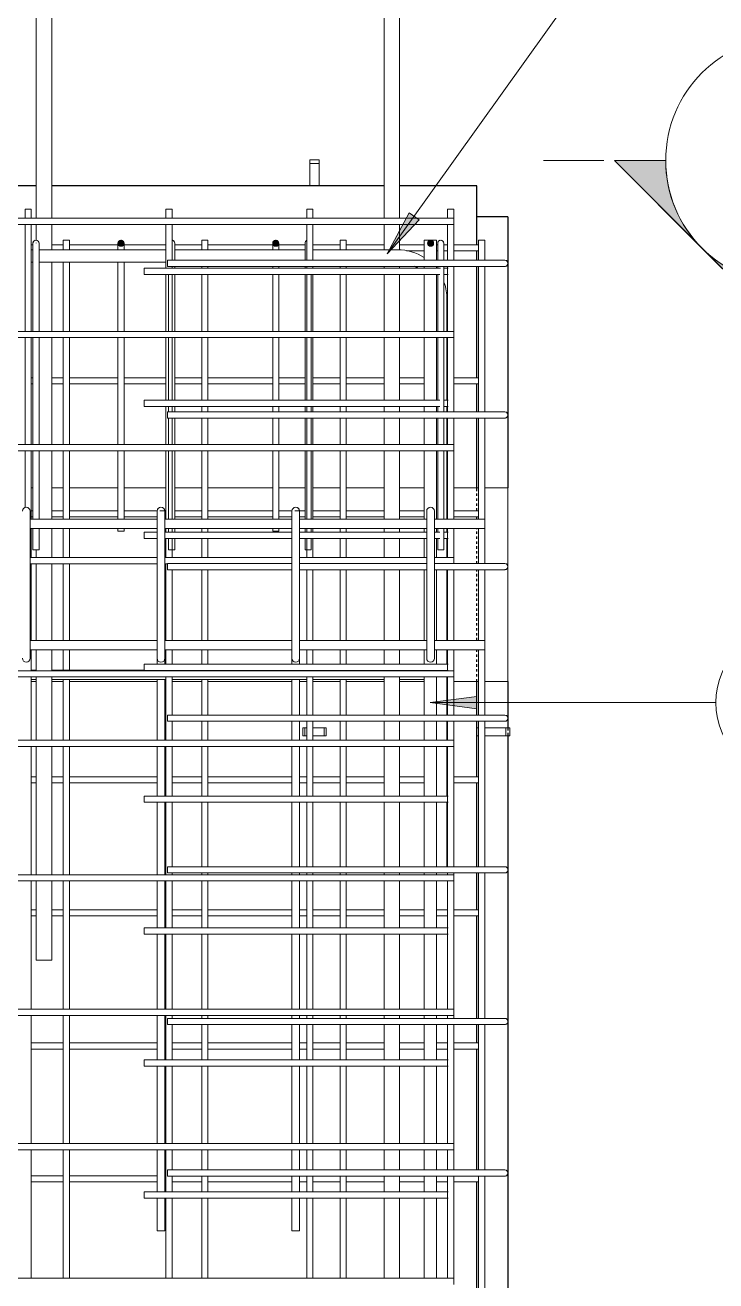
# Model space of a CAD drawing. Header units: millimetres. Extents: x 12473 to 23610, y -3081 to 6044.
# Drawn here: x 15491 to 16383, y 2286 to 3908 of the extents above; entities that cross this region are included whole.
import ezdxf

# ---------------------------------------------------------------- set-up
doc = ezdxf.new("R2010")
doc.units = ezdxf.units.MM
doc.linetypes.add('Dash', pattern=[6.36, 3.18, -3.18])
for name, color, linetype, lineweight in [('A-GENM', 13, 'Continuous', 18), ('A-WALL', 113, 'Continuous', 25), ('A-WALL-HDLN', 110, 'Dash', 25), ('G-ANNO-SYMB', 111, 'Continuous', 9), ('S-BEAM', 12, 'Continuous', 18), ('S-RBAR', 171, 'Continuous', 18), ('S-RBAR-IDEN', 171, 'Continuous', 9)]:
    doc.layers.add(name, color=color, linetype=linetype, lineweight=lineweight)

# ---------------------------------------------------------------- blocks, each defined once
blk = doc.blocks.new('RR spread anchor face based - RR-SA-4_0-180-1726831-Elevation Front 1')
at = {"layer": 'A-GENM'}
for p, q in [((15858.6, 3728.8), (15858.6, 3733.8)), ((15858.6, 3733.8), (15870.6, 3733.8)), ((15870.6, 3733.8), (15870.6, 3728.8)), ((15858.6, 3700), (15858.6, 3728.8)), ((15870.6, 3728.8), (15858.6, 3728.8)), ((15870.6, 3728.8), (15870.6, 3700))]:
    blk.add_line(p, q, dxfattribs=at)
blk = doc.blocks.new('RR spread anchor face based - RR-SA-2_5-200-V2-Elevation Front 1')
at = {"layer": 'A-GENM'}
for p, q in [((15849.6, 630), (15852.1, 630)), ((15849.6, 620), (15849.6, 630)), ((15852.1, 620), (15849.6, 620)), ((15852.1, 630), (15854.6, 630)), ((15852.1, 620), (15852.1, 630)), ((15854.6, 620), (15852.1, 620)), ((15862.6, 630), (15877.1, 630)), ((15877.1, 620), (15862.6, 620)), ((15877.1, 630), (15879.6, 630)), ((15877.1, 620), (15877.1, 630)), ((15879.6, 620), (15877.1, 620)), ((15879.6, 630), (15879.6, 620))]:
    blk.add_line(p, q, dxfattribs=at)
blk = doc.blocks.new('RR spread anchor face based - RR-SA-2_5-250-1726823-Elevation Front 1')
at = {"layer": 'A-GENM'}
for p, q in [((16074.6, 1670), (16076.6, 1670)), ((16076.6, 1660), (16074.6, 1660)), ((16084.6, 1670), (16112.1, 1670)), ((16112.1, 1660), (16084.6, 1660)), ((16112.1, 1670), (16117.1, 1670)), ((16112.1, 1660), (16112.1, 1670)), ((16117.1, 1660), (16112.1, 1660)), ((16117.1, 1670), (16117.1, 1660))]:
    blk.add_line(p, q, dxfattribs=at)
blk = doc.blocks.new('Detail View - M_Section Head - Filled SHOP DWG-1002450-Elevation Front 1')
at = {"layer": 'G-ANNO-SYMB'}
h = blk.add_hatch(color=256, dxfattribs=at)
edge = h.paths.add_edge_path()
edge.add_line((16252.2, 3732.8), (16318.5, 3732.8))
edge.add_arc((16478.5, 3732.8), 160, 180, 225)
edge.add_line((16365.4, 3619.7), (16252.2, 3732.8))
h = blk.add_hatch(color=256, dxfattribs=at)
edge = h.paths.add_edge_path()
edge.add_line((16704.8, 3732.8), (16591.6, 3619.7))
edge.add_arc((16478.5, 3732.8), 160, 315, 360)
edge.add_line((16638.5, 3732.8), (16704.8, 3732.8))
h = blk.add_hatch(color=256, dxfattribs=at)
edge = h.paths.add_edge_path()
edge.add_line((16478.5, 3506.5), (16365.4, 3619.7))
edge.add_arc((16478.5, 3732.8), 160, 225, 270)
edge.add_line((16478.5, 3572.8), (16478.5, 3506.5))
h = blk.add_hatch(color=256, dxfattribs=at)
edge = h.paths.add_edge_path()
edge.add_line((16478.5, 3506.5), (16478.5, 3572.8))
edge.add_arc((16478.5, 3732.8), 160, 270, 315)
edge.add_line((16591.6, 3619.7), (16478.5, 3506.5))
for p, q in [((16478.5, 3506.5), (16252.2, 3732.8)), ((16318.5, 3732.8), (16252.2, 3732.8)), ((16252.2, 3732.8), (16365.4, 3619.7)), ((16318.5, 3732.8), (16252.2, 3732.8)), ((16478.5, 3506.5), (16704.8, 3732.8)), ((16591.6, 3619.7), (16704.8, 3732.8)), ((16638.5, 3732.8), (16704.8, 3732.8)), ((16704.8, 3732.8), (16638.5, 3732.8)), ((16365.4, 3619.7), (16478.5, 3506.5)), ((16478.5, 3506.5), (16591.6, 3619.7)), ((16478.5, 3572.8), (16478.5, 3506.5)), ((16478.5, 3506.5), (16478.5, 3572.8))]:
    blk.add_line(p, q, dxfattribs=at)
for start, end in [(360, 180), (180, 360), (180, 225), (315, 0), (225, 270), (270, 315)]:
    blk.add_arc((16478.5, 3732.8), 160, start, end, dxfattribs=at)
blk = doc.blocks.new('M_Rebar Tag_rfa MARK - ARROW-794226-Elevation Front 1')
at = {"layer": 'S-RBAR-IDEN'}
blk.add_circle((16483.4, 3981.5), 100, dxfattribs=at)

msp = doc.modelspace()

# ---------------------------------------------------------------- hatches: boundary and pattern name
at = {"layer": 'S-RBAR'}
for points in [[(15614.6, 3622), (15618.6, 3626), (15614.6, 3630), (15610.6, 3626)], [(15814.6, 3622), (15818.6, 3626), (15814.6, 3630), (15810.6, 3626)], [(16014.6, 3622), (16018.6, 3626), (16014.6, 3630), (16010.6, 3626)]]:
    msp.add_hatch(color=256, dxfattribs=at).paths.add_polyline_path(points)
h = msp.add_hatch(color=256, dxfattribs=at)
edge = h.paths.add_edge_path()
edge.add_arc((15614.6, 3626), 4, 0, 360)
h = msp.add_hatch(color=256, dxfattribs=at)
edge = h.paths.add_edge_path()
edge.add_arc((15814.6, 3626), 4, 0, 360)
h = msp.add_hatch(color=256, dxfattribs=at)
edge = h.paths.add_edge_path()
edge.add_arc((16014.6, 3626), 4, 0, 360)
at = {"layer": 'S-RBAR-IDEN'}
for points in [[(15958.4, 3612.1), (15999.7, 3656.3), (15986.8, 3665.4)], [(16014.3, 3032.7), (16074.3, 3024.8), (16074.3, 3040.6)]]:
    msp.add_hatch(color=256, dxfattribs=at).paths.add_polyline_path(points)

# ---------------------------------------------------------------- linework, layer by layer
at = {"layer": 'A-WALL'}
for p, q in [((15505, 3700), (15074.6, 3700)), ((15954.6, 3700), (15525, 3700)), ((16074.6, 3700), (15974.6, 3700)), ((16074.6, 3624), (16074.6, 3700)), ((16114.6, 3660), (16074.6, 3660)), ((16114.6, 3660), (16114.6, 3310)), ((16074.6, 3604), (16074.6, 3616)), ((16074.6, 3452.2), (16074.6, 3596)), ((16074.6, 3408.2), (16074.6, 3444.2)), ((16074.6, 3310), (16074.6, 3400.2)), ((16074.6, 3016.6), (16074.6, 3060)), ((16114.6, 3060), (16114.6, 3000)), ((16074.6, 2937), (16074.6, 3008.6)), ((16114.6, 2990), (16114.6, 1670)), ((16074.6, 2820.8), (16074.6, 2929)), ((16074.6, 2765.2), (16074.6, 2812.8)), ((16074.6, 2625), (16074.6, 2757.2)), ((16074.6, 2593.4), (16074.6, 2617)), ((16074.6, 2429.2), (16074.6, 2585.4)), ((16074.6, 2249.9), (16074.6, 2413.7))]:
    msp.add_line(p, q, dxfattribs=at)
at = {"layer": 'A-WALL-HDLN'}
for p, q in [((16074.6, 3280.5), (16074.6, 3310)), ((16074.6, 3269.7), (16074.6, 3272.5)), ((16074.6, 3212.4), (16074.6, 3257.7)), ((16074.6, 3113.1), (16074.6, 3204.4)), ((16074.6, 3060), (16074.6, 3100.7)), ((16114.6, 3000), (16114.6, 2990))]:
    msp.add_line(p, q, dxfattribs=at)
at = {"layer": 'G-ANNO-SYMB'}
msp.add_line((16238.5, 3732.8), (16160.5, 3732.8), dxfattribs=at)
at = {"layer": 'S-BEAM'}
for p, q in [((15498.6, 3310), (15500.7, 3310)), ((15525, 3310), (15540, 3310)), ((15548, 3310), (15610.6, 3310)), ((15618.6, 3310), (15672.6, 3310)), ((15683.9, 3310), (15718.8, 3310)), ((15726.8, 3310), (15810.6, 3310)), ((15818.6, 3310), (15852.4, 3310)), ((15862.6, 3310), (15897.7, 3310)), ((15905.7, 3310), (15954.6, 3310)), ((15974.6, 3310), (16006.3, 3310)), ((16035.8, 3310), (16036.6, 3310)), ((16044.6, 3310), (16076.6, 3310)), ((16084.6, 3310), (16114.6, 3310)), ((16114.6, 3310), (16114.6, 3060)), ((15505, 3060), (15498.6, 3060)), ((15540, 3060), (15525, 3060)), ((15661.2, 3060), (15548, 3060)), ((15672.6, 3060), (15671.2, 3060)), ((15718.8, 3060), (15680.6, 3060)), ((15835.4, 3060), (15726.8, 3060)), ((15854.6, 3060), (15845.4, 3060)), ((15897.7, 3060), (15862.6, 3060)), ((15954.6, 3060), (15905.7, 3060)), ((16006.3, 3060), (15974.6, 3060)), ((16036.6, 3060), (16035.8, 3060)), ((16076.6, 3060), (16044.6, 3060)), ((16114.6, 3060), (16084.6, 3060))]:
    msp.add_line(p, q, dxfattribs=at)
at = {"layer": 'S-RBAR'}
for p, q in [((15505, 3658.3), (15505, 4720)), ((15525, 3658.3), (15525, 4720)), ((15954.6, 3658.3), (15954.6, 4720)), ((15974.6, 3658.3), (15974.6, 4720)), ((15498.6, 3670), (15490.6, 3670)), ((15490.6, 3658.3), (15490.6, 3670)), ((15498.6, 3658.3), (15498.6, 3670)), ((15680.6, 3670), (15672.6, 3670)), ((15672.6, 3658.3), (15672.6, 3670)), ((15680.6, 3658.3), (15680.6, 3670)), ((15862.6, 3670), (15854.6, 3670)), ((15854.6, 3658.3), (15854.6, 3670)), ((15862.6, 3658.3), (15862.6, 3670)), ((16044.6, 3670), (16036.6, 3670)), ((16036.6, 3658.3), (16036.6, 3670)), ((16044.6, 3658.3), (16044.6, 3670)), ((14944.4, 3658.3), (16044.6, 3658.3)), ((14944.4, 3650.3), (16044.6, 3650.3)), ((15490.6, 3512.2), (15490.6, 3650.3)), ((15498.6, 3512.2), (15498.6, 3650.3)), ((15505, 3630), (15505, 3650.3)), ((15525, 3617.5), (15525, 3650.3)), ((15672.6, 3593.6), (15672.6, 3650.3)), ((15680.6, 3604), (15680.6, 3650.3)), ((15854.6, 3604), (15854.6, 3650.3)), ((15862.6, 3604), (15862.6, 3650.3)), ((15954.6, 3617.5), (15954.6, 3650.3)), ((15974.6, 3617.2), (15974.6, 3650.3)), ((16036.6, 3604), (16036.6, 3650.3)), ((16044.6, 3650.3), (16044.6, 3658.3)), ((16044.6, 3604), (16044.6, 3650.3)), ((15498.6, 3624), (15500.7, 3624)), ((15498.6, 3617.5), (15500.7, 3617.5)), ((15500.7, 3590), (15500.7, 3626)), ((15505, 3626), (15505, 3626.5)), ((15508.7, 3590), (15508.7, 3626)), ((15508.7, 3617.5), (15672.6, 3617.5)), ((15525, 3624), (15540, 3624)), ((15548, 3630), (15540, 3630)), ((15540, 3617.5), (15540, 3630)), ((15548, 3617.5), (15548, 3630)), ((15548, 3624), (15610.6, 3624)), ((15614.6, 3630), (15610.6, 3626)), ((15610.6, 3617.9), (15610.6, 3626)), ((15610.6, 3626), (15614.6, 3622)), ((15618.6, 3626), (15614.6, 3630)), ((15614.6, 3622), (15618.6, 3626)), ((15618.6, 3617.9), (15618.6, 3626)), ((15618.6, 3624), (15672.6, 3624)), ((15683.9, 3604.3), (15683.9, 3626)), ((15683.9, 3624), (15718.8, 3624)), ((15683.9, 3617.5), (15852.4, 3617.5)), ((15726.8, 3630), (15718.8, 3630)), ((15718.8, 3617.5), (15718.8, 3630)), ((15726.8, 3617.5), (15726.8, 3630)), ((15726.8, 3624), (15810.6, 3624)), ((15814.6, 3630), (15810.6, 3626)), ((15810.6, 3617.9), (15810.6, 3626)), ((15810.6, 3626), (15814.6, 3622)), ((15818.6, 3626), (15814.6, 3630)), ((15814.6, 3622), (15818.6, 3626)), ((15818.6, 3617.9), (15818.6, 3626)), ((15818.6, 3624), (15852.4, 3624)), ((15852.4, 3604.3), (15852.4, 3626)), ((15862.6, 3624), (15897.7, 3624)), ((15862.6, 3617.5), (15972.3, 3617.5)), ((15905.7, 3630), (15897.7, 3630)), ((15897.7, 3617.5), (15897.7, 3630)), ((15905.7, 3617.5), (15905.7, 3630)), ((15905.7, 3624), (15954.6, 3624)), ((15974.6, 3624), (16006.3, 3624)), ((16022.3, 3630), (16006.3, 3630)), ((16006.3, 3604), (16006.3, 3630)), ((16014.6, 3630), (16010.6, 3626)), ((16010.6, 3626), (16014.6, 3622)), ((16018.6, 3626), (16014.6, 3630)), ((16014.6, 3622), (16018.6, 3626)), ((16022.3, 3604), (16022.3, 3630)), ((16022.3, 3624), (16023.8, 3624)), ((16023.8, 3604.3), (16023.8, 3626)), ((16031.8, 3604.3), (16031.8, 3626)), ((16031.8, 3624), (16036.6, 3624)), ((16044.6, 3624), (16076.6, 3624)), ((16084.6, 3630), (16076.6, 3630)), ((16076.6, 3604), (16076.6, 3630)), ((16084.6, 3604), (16084.6, 3630)), ((15498.6, 3601.5), (15500.7, 3601.5)), ((15508.7, 3601.5), (15672.6, 3601.5)), ((15525, 3512.2), (15525, 3601.5)), ((15540, 3512.2), (15540, 3601.5)), ((15548, 3512.2), (15548, 3601.5)), ((15610.6, 3512.2), (15610.6, 3601.5)), ((15618.6, 3512.2), (15618.6, 3601.5)), ((15674.6, 3604), (16090.6, 3604)), ((15674.6, 3596), (15674.6, 3604)), ((15983.7, 3616), (16006.3, 3616)), ((16022.3, 3616), (16023.8, 3616)), ((16031.8, 3616), (16036.6, 3616)), ((16044.6, 3616), (16076.6, 3616)), ((16110.6, 3604), (16090.6, 3604)), ((15500.7, 3590), (15500.7, 3512.2)), ((15508.7, 3590), (15508.7, 3512.2)), ((16004.6, 3593.6), (15644.6, 3593.6)), ((15644.6, 3593.6), (15644.6, 3585.6)), ((16004.6, 3585.6), (15644.6, 3585.6)), ((15672.6, 3512.2), (15672.6, 3585.6)), ((15674.6, 3596), (16090.6, 3596)), ((15675.9, 3585.6), (15675.9, 3512.2)), ((15680.6, 3593.6), (15680.6, 3596)), ((15680.6, 3512.2), (15680.6, 3585.6)), ((15683.9, 3593.7), (15683.9, 3596.3)), ((15683.9, 3585.6), (15683.9, 3512.2)), ((15718.8, 3593.6), (15718.8, 3596)), ((15718.8, 3512.2), (15718.8, 3585.6)), ((15726.8, 3593.6), (15726.8, 3596)), ((15726.8, 3512.2), (15726.8, 3585.6)), ((15810.6, 3593.6), (15810.6, 3596)), ((15810.6, 3512.2), (15810.6, 3585.6)), ((15818.6, 3593.6), (15818.6, 3596)), ((15818.6, 3512.2), (15818.6, 3585.6)), ((15852.4, 3593.7), (15852.4, 3596.3)), ((15852.4, 3585.6), (15852.4, 3512.2)), ((15854.6, 3593.6), (15854.6, 3596)), ((15854.6, 3512.2), (15854.6, 3585.6)), ((15860.4, 3585.6), (15860.4, 3512.2)), ((15862.6, 3593.6), (15862.6, 3596)), ((15862.6, 3512.2), (15862.6, 3585.6)), ((15897.7, 3593.6), (15897.7, 3596)), ((15897.7, 3512.2), (15897.7, 3585.6)), ((15905.7, 3593.6), (15905.7, 3596)), ((15905.7, 3512.2), (15905.7, 3585.6)), ((15954.6, 3593.6), (15954.6, 3596)), ((15954.6, 3512.2), (15954.6, 3585.6)), ((15974.6, 3593.6), (15974.6, 3596)), ((15974.6, 3512.2), (15974.6, 3585.6)), ((16004.6, 3593.6), (16027.4, 3593.6)), ((16004.6, 3585.6), (16026.4, 3585.6)), ((16006.3, 3593.6), (16006.3, 3596)), ((16006.3, 3512.2), (16006.3, 3585.6)), ((16022.3, 3593.6), (16022.3, 3596)), ((16022.3, 3512.2), (16022.3, 3585.6)), ((16023.8, 3593.7), (16023.8, 3596.3)), ((16023.8, 3585.6), (16023.8, 3512.2)), ((16031.8, 3590), (16031.8, 3596.3)), ((16031.8, 3590), (16031.8, 3512.2)), ((16032.6, 3593.6), (16037.2, 3593.6)), ((16032.6, 3585.6), (16037.2, 3585.6)), ((16036.6, 3512.2), (16036.6, 3596)), ((16044.6, 3512.2), (16044.6, 3596)), ((16076.6, 3408.2), (16076.6, 3596)), ((16084.6, 3408.2), (16084.6, 3596)), ((16110.6, 3596), (16090.6, 3596)), ((16035.8, 3554), (16035.8, 3512.2)), ((14944.4, 3512.2), (16044.6, 3512.2)), ((14944.4, 3504.2), (16044.6, 3504.2)), ((15490.6, 3366.1), (15490.6, 3504.2)), ((15498.6, 3366.1), (15498.6, 3504.2)), ((15500.7, 3504.2), (15500.7, 3366.1)), ((15508.7, 3504.2), (15508.7, 3366.1)), ((15525, 3366.1), (15525, 3504.2)), ((15540, 3366.1), (15540, 3504.2)), ((15548, 3366.1), (15548, 3504.2)), ((15610.6, 3366.1), (15610.6, 3504.2)), ((15618.6, 3366.1), (15618.6, 3504.2)), ((15672.6, 3423.2), (15672.6, 3504.2)), ((15675.9, 3504.2), (15675.9, 3423.2)), ((15680.6, 3423.2), (15680.6, 3504.2)), ((15683.9, 3504.2), (15683.9, 3423.2)), ((15718.8, 3423.2), (15718.8, 3504.2)), ((15726.8, 3423.2), (15726.8, 3504.2)), ((15810.6, 3423.2), (15810.6, 3504.2)), ((15818.6, 3423.2), (15818.6, 3504.2)), ((15852.4, 3504.2), (15852.4, 3423.2)), ((15854.6, 3423.2), (15854.6, 3504.2)), ((15860.4, 3504.2), (15860.4, 3423.2)), ((15862.6, 3423.2), (15862.6, 3504.2)), ((15897.7, 3423.2), (15897.7, 3504.2)), ((15905.7, 3423.2), (15905.7, 3504.2)), ((15954.6, 3423.2), (15954.6, 3504.2)), ((15974.6, 3423.2), (15974.6, 3504.2)), ((16006.3, 3423.2), (16006.3, 3504.2)), ((16022.3, 3423.2), (16022.3, 3504.2)), ((16023.8, 3504.2), (16023.8, 3423.2)), ((16031.8, 3504.2), (16031.8, 3408.2)), ((16035.8, 3504.2), (16035.8, 3423.2)), ((16036.6, 3408.2), (16036.6, 3504.2)), ((16044.6, 3504.2), (16044.6, 3512.2)), ((16044.6, 3408.2), (16044.6, 3504.2)), ((15498.6, 3452.2), (15500.7, 3452.2)), ((15498.6, 3444.2), (15500.7, 3444.2)), ((15525, 3452.2), (15540, 3452.2)), ((15525, 3444.2), (15540, 3444.2)), ((15548, 3452.2), (15610.6, 3452.2)), ((15548, 3444.2), (15610.6, 3444.2)), ((15618.6, 3452.2), (15672.6, 3452.2)), ((15618.6, 3444.2), (15672.6, 3444.2)), ((15683.9, 3452.2), (15718.8, 3452.2)), ((15683.9, 3444.2), (15718.8, 3444.2)), ((15726.8, 3452.2), (15810.6, 3452.2)), ((15726.8, 3444.2), (15810.6, 3444.2)), ((15818.6, 3452.2), (15852.4, 3452.2)), ((15818.6, 3444.2), (15852.4, 3444.2)), ((15862.6, 3452.2), (15897.7, 3452.2)), ((15862.6, 3444.2), (15897.7, 3444.2)), ((15905.7, 3452.2), (15954.6, 3452.2)), ((15905.7, 3444.2), (15954.6, 3444.2)), ((15974.6, 3452.2), (16006.3, 3452.2)), ((15974.6, 3444.2), (16006.3, 3444.2)), ((16035.8, 3452.2), (16036.6, 3452.2)), ((16035.8, 3444.2), (16036.6, 3444.2)), ((16044.6, 3452.2), (16076.6, 3452.2)), ((16044.6, 3444.2), (16076.6, 3444.2)), ((16004.6, 3423.2), (15644.6, 3423.2)), ((15644.6, 3423.2), (15644.6, 3415.2)), ((16004.6, 3423.2), (16026.4, 3423.2)), ((16032.6, 3423.2), (16037.2, 3423.2)), ((16004.6, 3415.2), (15644.6, 3415.2)), ((15672.6, 3366.1), (15672.6, 3415.2)), ((15674.6, 3408.2), (16090.6, 3408.2)), ((15674.6, 3400.2), (15674.6, 3408.2)), ((15675.9, 3415.2), (15675.9, 3408.2)), ((15680.6, 3408.2), (15680.6, 3415.2)), ((15683.9, 3415.2), (15683.9, 3408.2)), ((15718.8, 3408.2), (15718.8, 3415.2)), ((15726.8, 3408.2), (15726.8, 3415.2)), ((15810.6, 3408.2), (15810.6, 3415.2)), ((15818.6, 3408.2), (15818.6, 3415.2)), ((15852.4, 3415.2), (15852.4, 3408.2)), ((15854.6, 3408.2), (15854.6, 3415.2)), ((15860.4, 3415.2), (15860.4, 3408.2)), ((15862.6, 3408.2), (15862.6, 3415.2)), ((15897.7, 3408.2), (15897.7, 3415.2)), ((15905.7, 3408.2), (15905.7, 3415.2)), ((15954.6, 3408.2), (15954.6, 3415.2)), ((15974.6, 3408.2), (15974.6, 3415.2)), ((16004.6, 3415.2), (16026.4, 3415.2)), ((16006.3, 3408.2), (16006.3, 3415.2)), ((16022.3, 3408.2), (16022.3, 3415.2)), ((16023.8, 3415.2), (16023.8, 3408.2)), ((16032.6, 3415.2), (16037.2, 3415.2)), ((16035.8, 3415.2), (16035.8, 3408.2)), ((16110.6, 3408.2), (16090.6, 3408.2)), ((15674.6, 3400.2), (16090.6, 3400.2)), ((15675.9, 3400.2), (15675.9, 3366.1)), ((15680.6, 3366.1), (15680.6, 3400.2)), ((15683.9, 3400.2), (15683.9, 3366.1)), ((15718.8, 3366.1), (15718.8, 3400.2)), ((15726.8, 3366.1), (15726.8, 3400.2)), ((15810.6, 3366.1), (15810.6, 3400.2)), ((15818.6, 3366.1), (15818.6, 3400.2)), ((15852.4, 3400.2), (15852.4, 3366.1)), ((15854.6, 3366.1), (15854.6, 3400.2)), ((15860.4, 3400.2), (15860.4, 3366.1)), ((15862.6, 3366.1), (15862.6, 3400.2)), ((15897.7, 3366.1), (15897.7, 3400.2)), ((15905.7, 3366.1), (15905.7, 3400.2)), ((15954.6, 3366.1), (15954.6, 3400.2)), ((15974.6, 3366.1), (15974.6, 3400.2)), ((16006.3, 3366.1), (16006.3, 3400.2)), ((16022.3, 3366.1), (16022.3, 3400.2)), ((16023.8, 3400.2), (16023.8, 3366.1)), ((16031.8, 3400.2), (16031.8, 3366.1)), ((16035.8, 3400.2), (16035.8, 3366.1)), ((16036.6, 3366.1), (16036.6, 3400.2)), ((16044.6, 3366.1), (16044.6, 3400.2)), ((16076.6, 3269.7), (16076.6, 3400.2)), ((16084.6, 3269.7), (16084.6, 3400.2)), ((16110.6, 3400.2), (16090.6, 3400.2)), ((14944.4, 3366.1), (16044.6, 3366.1)), ((14944.4, 3358.1), (16044.6, 3358.1)), ((15490.6, 3284.6), (15490.6, 3358.1)), ((15498.6, 3269.7), (15498.6, 3358.1)), ((15500.7, 3358.1), (15500.7, 3269.7)), ((15508.7, 3358.1), (15508.7, 3269.7)), ((15525, 3269.7), (15525, 3358.1)), ((15540, 3269.7), (15540, 3358.1)), ((15548, 3269.7), (15548, 3358.1)), ((15610.6, 3269.7), (15610.6, 3358.1)), ((15618.6, 3269.7), (15618.6, 3358.1)), ((15672.6, 3269.7), (15672.6, 3358.1)), ((15675.9, 3358.1), (15675.9, 3269.7)), ((15680.6, 3269.7), (15680.6, 3358.1)), ((15683.9, 3358.1), (15683.9, 3269.7)), ((15718.8, 3269.7), (15718.8, 3358.1)), ((15726.8, 3269.7), (15726.8, 3358.1)), ((15810.6, 3269.7), (15810.6, 3358.1)), ((15818.6, 3269.7), (15818.6, 3358.1)), ((15852.4, 3358.1), (15852.4, 3269.7)), ((15854.6, 3269.7), (15854.6, 3358.1)), ((15860.4, 3358.1), (15860.4, 3269.7)), ((15862.6, 3269.7), (15862.6, 3358.1)), ((15897.7, 3269.7), (15897.7, 3358.1)), ((15905.7, 3269.7), (15905.7, 3358.1)), ((15954.6, 3269.7), (15954.6, 3358.1)), ((15974.6, 3269.7), (15974.6, 3358.1)), ((16006.3, 3269.7), (16006.3, 3358.1)), ((16022.3, 3269.7), (16022.3, 3358.1)), ((16023.8, 3358.1), (16023.8, 3269.7)), ((16031.8, 3358.1), (16031.8, 3269.7)), ((16035.8, 3358.1), (16035.8, 3269.7)), ((16036.6, 3269.7), (16036.6, 3358.1)), ((16044.6, 3358.1), (16044.6, 3366.1)), ((16044.6, 3269.7), (16044.6, 3358.1)), ((15497.1, 3280), (15497.1, 3245)), ((15498.6, 3280.5), (15500.7, 3280.5)), ((15525, 3280.5), (15540, 3280.5)), ((15548, 3280.5), (15610.6, 3280.5)), ((15618.6, 3280.5), (15661.3, 3280.5)), ((15661.2, 3280), (15661.2, 3245)), ((15664.9, 3280.5), (15672.6, 3280.5)), ((15671.2, 3280), (15671.2, 3245)), ((15683.9, 3280.5), (15718.8, 3280.5)), ((15726.8, 3280.5), (15810.6, 3280.5)), ((15818.6, 3280.5), (15835.5, 3280.5)), ((15835.4, 3280), (15835.4, 3245)), ((15839.1, 3280.5), (15852.4, 3280.5)), ((15845.4, 3280), (15845.4, 3245)), ((15862.6, 3280.5), (15897.7, 3280.5)), ((15905.7, 3280.5), (15954.6, 3280.5)), ((15974.6, 3280.5), (16006.3, 3280.5)), ((16009.6, 3280), (16009.6, 3245)), ((16019.6, 3280), (16019.6, 3245)), ((16035.8, 3280.5), (16036.6, 3280.5)), ((16044.6, 3280.5), (16076.6, 3280.5)), ((15661.2, 3269.7), (15497.1, 3269.7)), ((15498.6, 3272.5), (15500.7, 3272.5)), ((15525, 3272.5), (15540, 3272.5)), ((15548, 3272.5), (15610.6, 3272.5)), ((15618.6, 3272.5), (15661.2, 3272.5)), ((15671.2, 3272.5), (15672.6, 3272.5)), ((15835.4, 3269.7), (15671.2, 3269.7)), ((15683.9, 3272.5), (15718.8, 3272.5)), ((15726.8, 3272.5), (15810.6, 3272.5)), ((15818.6, 3272.5), (15835.4, 3272.5)), ((15845.4, 3272.5), (15852.4, 3272.5)), ((16009.6, 3269.7), (15845.4, 3269.7)), ((15862.6, 3272.5), (15897.7, 3272.5)), ((15905.7, 3272.5), (15954.6, 3272.5)), ((15974.6, 3272.5), (16006.3, 3272.5)), ((16084.6, 3269.7), (16019.6, 3269.7)), ((16035.8, 3272.5), (16036.6, 3272.5)), ((16044.6, 3272.5), (16076.6, 3272.5)), ((16084.6, 3269.7), (16084.6, 3257.7)), ((15661.2, 3257.7), (15497.1, 3257.7)), ((15497.1, 3125), (15497.1, 3245)), ((15498.6, 3220), (15498.6, 3257.7)), ((15500.7, 3257.7), (15500.7, 3230)), ((15508.7, 3257.7), (15508.7, 3230)), ((15525, 3220), (15525, 3257.7)), ((15540, 3220), (15540, 3257.7)), ((15548, 3220), (15548, 3257.7)), ((15610.6, 3254), (15610.6, 3257.7)), ((15618.6, 3254), (15610.6, 3254)), ((15618.6, 3254), (15618.6, 3257.7)), ((15661.2, 3252.8), (15644.6, 3252.8)), ((15644.6, 3252.8), (15644.6, 3244.8)), ((15661.2, 3244.8), (15644.6, 3244.8)), ((15661.2, 3125), (15661.2, 3245)), ((15835.4, 3257.7), (15671.2, 3257.7)), ((15835.4, 3252.8), (15671.2, 3252.8)), ((15671.2, 3125), (15671.2, 3245)), ((15835.4, 3244.8), (15671.2, 3244.8)), ((15672.6, 3252.8), (15672.6, 3257.7)), ((15672.6, 3220), (15672.6, 3244.8)), ((15675.9, 3257.7), (15675.9, 3252.8)), ((15675.9, 3244.8), (15675.9, 3230)), ((15680.6, 3252.8), (15680.6, 3257.7)), ((15680.6, 3220), (15680.6, 3244.8)), ((15683.9, 3257.7), (15683.9, 3252.8)), ((15683.9, 3244.8), (15683.9, 3230)), ((15718.8, 3252.8), (15718.8, 3257.7)), ((15718.8, 3220), (15718.8, 3244.8)), ((15726.8, 3252.8), (15726.8, 3257.7)), ((15726.8, 3220), (15726.8, 3244.8)), ((15810.6, 3254), (15810.6, 3257.7)), ((15818.6, 3254), (15810.6, 3254)), ((15818.6, 3254), (15818.6, 3257.7)), ((15835.4, 3125), (15835.4, 3245)), ((16009.6, 3257.7), (15845.4, 3257.7)), ((16004.6, 3252.8), (15845.4, 3252.8)), ((15845.4, 3125), (15845.4, 3245)), ((16004.6, 3244.8), (15845.4, 3244.8)), ((15852.4, 3257.7), (15852.4, 3252.8)), ((15852.4, 3244.8), (15852.4, 3230)), ((15854.6, 3252.8), (15854.6, 3257.7)), ((15854.6, 3220), (15854.6, 3244.8)), ((15860.4, 3257.7), (15860.4, 3252.8)), ((15860.4, 3244.8), (15860.4, 3230)), ((15862.6, 3252.8), (15862.6, 3257.7)), ((15862.6, 3220), (15862.6, 3244.8)), ((15897.7, 3252.8), (15897.7, 3257.7)), ((15897.7, 3220), (15897.7, 3244.8)), ((15905.7, 3252.8), (15905.7, 3257.7)), ((15905.7, 3220), (15905.7, 3244.8)), ((15954.6, 3252.8), (15954.6, 3257.7)), ((15954.6, 3220), (15954.6, 3244.8)), ((15974.6, 3252.8), (15974.6, 3257.7)), ((15974.6, 3220), (15974.6, 3244.8)), ((16004.6, 3252.8), (16009.8, 3252.8)), ((16004.6, 3244.8), (16009.8, 3244.8)), ((16006.3, 3252.8), (16006.3, 3257.7)), ((16006.3, 3220), (16006.3, 3244.8)), ((16009.6, 3125), (16009.6, 3245)), ((16084.6, 3257.7), (16019.6, 3257.7)), ((16019.6, 3125), (16019.6, 3245)), ((16019.8, 3252.8), (16026.4, 3252.8)), ((16019.8, 3244.8), (16026.4, 3244.8)), ((16022.3, 3252.8), (16022.3, 3257.7)), ((16022.3, 3220), (16022.3, 3244.8)), ((16023.8, 3257.7), (16023.8, 3252.8)), ((16023.8, 3244.8), (16023.8, 3230)), ((16031.8, 3257.7), (16031.8, 3230)), ((16032.6, 3252.8), (16037.2, 3252.8)), ((16032.6, 3244.8), (16037.2, 3244.8)), ((16035.8, 3257.7), (16035.8, 3252.8)), ((16035.8, 3244.8), (16035.8, 3220)), ((16036.6, 3220), (16036.6, 3257.7)), ((16044.6, 3220), (16044.6, 3257.7)), ((16076.6, 3212.4), (16076.6, 3257.7)), ((16084.6, 3212.4), (16084.6, 3257.7)), ((15500.7, 3230), (15508.7, 3230)), ((15505, 3220), (15505, 3230)), ((15675.9, 3230), (15683.9, 3230)), ((15852.4, 3230), (15860.4, 3230)), ((16023.8, 3230), (16031.8, 3230)), ((15497.1, 3220), (15661.2, 3220)), ((15497.1, 3212), (15661.2, 3212)), ((15498.6, 3113.1), (15498.6, 3212)), ((15505, 3113.1), (15505, 3212)), ((15525, 3113.1), (15525, 3212)), ((15540, 3113.1), (15540, 3212)), ((15548, 3113.1), (15548, 3212)), ((15671.2, 3220), (15835.4, 3220)), ((15671.2, 3212), (15674.6, 3212)), ((15672.6, 3113.1), (15672.6, 3212)), ((15674.6, 3212.4), (15835.4, 3212.4)), ((15674.6, 3204.4), (15674.6, 3212.4)), ((15845.4, 3220), (16009.6, 3220)), ((15845.4, 3212.4), (16009.6, 3212.4)), ((16019.6, 3220), (16044.6, 3220)), ((16019.6, 3212.4), (16090.6, 3212.4)), ((16044.6, 3212.4), (16044.6, 3220)), ((16110.6, 3212.4), (16090.6, 3212.4)), ((15674.6, 3204.4), (15835.4, 3204.4)), ((15680.6, 3113.1), (15680.6, 3204.4)), ((15718.8, 3113.1), (15718.8, 3204.4)), ((15726.8, 3113.1), (15726.8, 3204.4)), ((15845.4, 3204.4), (16009.6, 3204.4)), ((15854.6, 3113.1), (15854.6, 3204.4)), ((15862.6, 3113.1), (15862.6, 3204.4)), ((15897.7, 3113.1), (15897.7, 3204.4)), ((15905.7, 3113.1), (15905.7, 3204.4)), ((15954.6, 3113.1), (15954.6, 3204.4)), ((15974.6, 3113.1), (15974.6, 3204.4)), ((16006.3, 3113.1), (16006.3, 3204.4)), ((16019.6, 3204.4), (16090.6, 3204.4)), ((16022.3, 3113.1), (16022.3, 3204.4)), ((16035.8, 3204.4), (16035.8, 3113.1)), ((16036.6, 3113.1), (16036.6, 3204.4)), ((16044.6, 3113.1), (16044.6, 3204.4)), ((16076.6, 3113.1), (16076.6, 3204.4)), ((16084.6, 3113.1), (16084.6, 3204.4)), ((16110.6, 3204.4), (16090.6, 3204.4)), ((15497.1, 3125), (15497.1, 3090)), ((15661.2, 3125), (15661.2, 3090)), ((15671.2, 3125), (15671.2, 3090)), ((15835.4, 3125), (15835.4, 3090)), ((15845.4, 3125), (15845.4, 3090)), ((16009.6, 3125), (16009.6, 3090)), ((16019.6, 3125), (16019.6, 3090)), ((15661.2, 3113.1), (15497.1, 3113.1)), ((15661.2, 3101.1), (15497.1, 3101.1)), ((15498.6, 3073.9), (15498.6, 3101.1)), ((15498.6, 3100.7), (15505, 3100.7)), ((15505, 3073.9), (15505, 3101.1)), ((15525, 3073.9), (15525, 3101.1)), ((15525, 3100.7), (15540, 3100.7)), ((15540, 3074.8), (15540, 3101.1)), ((15548, 3074.8), (15548, 3101.1)), ((15548, 3100.7), (15661.2, 3100.7)), ((15835.4, 3113.1), (15671.2, 3113.1)), ((15835.4, 3101.1), (15671.2, 3101.1)), ((15671.2, 3100.7), (15672.6, 3100.7)), ((15672.6, 3082.5), (15672.6, 3101.1)), ((15680.6, 3082.5), (15680.6, 3101.1)), ((15680.6, 3100.7), (15718.8, 3100.7)), ((15718.8, 3082.5), (15718.8, 3101.1)), ((15726.8, 3082.5), (15726.8, 3101.1)), ((15726.8, 3100.7), (15835.4, 3100.7)), ((16009.6, 3113.1), (15845.4, 3113.1)), ((16009.6, 3101.1), (15845.4, 3101.1)), ((15845.4, 3100.7), (15854.6, 3100.7)), ((15854.6, 3082.5), (15854.6, 3101.1)), ((15862.6, 3082.5), (15862.6, 3101.1)), ((15862.6, 3100.7), (15897.7, 3100.7)), ((15897.7, 3082.5), (15897.7, 3101.1)), ((15905.7, 3082.5), (15905.7, 3101.1)), ((15905.7, 3100.7), (15954.6, 3100.7)), ((15954.6, 3082.5), (15954.6, 3101.1)), ((15974.6, 3082.5), (15974.6, 3101.1)), ((15974.6, 3100.7), (16006.3, 3100.7)), ((16006.3, 3082.5), (16006.3, 3101.1)), ((16084.6, 3113.1), (16019.6, 3113.1)), ((16084.6, 3101.1), (16019.6, 3101.1)), ((16022.3, 3082.5), (16022.3, 3101.1)), ((16035.8, 3101.1), (16035.8, 3082.5)), ((16035.8, 3100.7), (16036.6, 3100.7)), ((16036.6, 3073.9), (16036.6, 3101.1)), ((16044.6, 3073.9), (16044.6, 3101.1)), ((16044.6, 3100.7), (16076.6, 3100.7)), ((16076.6, 3016.6), (16076.6, 3101.1)), ((16084.6, 3113.1), (16084.6, 3101.1)), ((16084.6, 3016.6), (16084.6, 3101.1)), ((16004.6, 3082.4), (15644.6, 3082.4)), ((15644.6, 3082.4), (15644.6, 3074.4)), ((15661.2, 3083.1), (15661.2, 3090)), ((15671.2, 3083.1), (15671.2, 3090)), ((15835.4, 3083.1), (15835.4, 3090)), ((15845.4, 3083.1), (15845.4, 3090)), ((16004.6, 3082.4), (16037.2, 3082.4)), ((14944.4, 3073.9), (16044.6, 3073.9)), ((14944.4, 3065.9), (16044.6, 3065.9)), ((15505, 3074.8), (15498.6, 3074.8)), ((15498.6, 2984.1), (15498.6, 3065.9)), ((15505, 2984.1), (15505, 3065.9)), ((15644.6, 3074.8), (15525, 3074.8)), ((15525, 2984.1), (15525, 3065.9)), ((16004.6, 3074.4), (15644.6, 3074.4)), ((15672.6, 3073.9), (15672.6, 3074.4)), ((15672.6, 2984.1), (15672.6, 3065.9)), ((15680.6, 3073.9), (15680.6, 3074.4)), ((15680.6, 3016.6), (15680.6, 3065.9)), ((15854.6, 3073.9), (15854.6, 3074.4)), ((15854.6, 3016.6), (15854.6, 3065.9)), ((15862.6, 3073.9), (15862.6, 3074.4)), ((15862.6, 3016.6), (15862.6, 3065.9)), ((15954.6, 3073.9), (15954.6, 3074.4)), ((15954.6, 3016.6), (15954.6, 3065.9)), ((15974.6, 3073.9), (15974.6, 3074.4)), ((15974.6, 3016.6), (15974.6, 3065.9)), ((16004.6, 3074.4), (16037.2, 3074.4)), ((16006.3, 3073.9), (16006.3, 3074.4)), ((16006.3, 3016.6), (16006.3, 3065.9)), ((16022.3, 3073.9), (16022.3, 3074.4)), ((16022.3, 3016.6), (16022.3, 3065.9)), ((16035.8, 3074.4), (16035.8, 3073.9)), ((16035.8, 3065.9), (16035.8, 3016.6)), ((16036.6, 3016.6), (16036.6, 3065.9)), ((16044.6, 3065.9), (16044.6, 3073.9)), ((16044.6, 3016.6), (16044.6, 3065.9)), ((15505, 3062.8), (15498.6, 3062.8)), ((15672.6, 3062.8), (15525, 3062.8)), ((15540, 2984.1), (15540, 3062.8)), ((15548, 2984.1), (15548, 3062.8)), ((15661.2, 3055), (15661.2, 3063.1)), ((15661.2, 2984.1), (15661.2, 3055)), ((15671.2, 3055), (15671.2, 3063.1)), ((15671.2, 2984.1), (15671.2, 3055)), ((15854.6, 3062.8), (15680.6, 3062.8)), ((15718.8, 3016.6), (15718.8, 3062.8)), ((15726.8, 3016.6), (15726.8, 3062.8)), ((15835.4, 3055), (15835.4, 3063.1)), ((15835.4, 3016.6), (15835.4, 3055)), ((15845.4, 3055), (15845.4, 3063.1)), ((15845.4, 3016.6), (15845.4, 3055)), ((15954.6, 3062.8), (15862.6, 3062.8)), ((15897.7, 3016.6), (15897.7, 3062.8)), ((15905.7, 3016.6), (15905.7, 3062.8)), ((16006.3, 3062.8), (15974.6, 3062.8)), ((15674.6, 3016.6), (16090.6, 3016.6)), ((15674.6, 3008.6), (15674.6, 3016.6)), ((16110.6, 3016.6), (16090.6, 3016.6)), ((15674.6, 3008.6), (16090.6, 3008.6)), ((15680.6, 2984.1), (15680.6, 3008.6)), ((15718.8, 2984.1), (15718.8, 3008.6)), ((15726.8, 2984.1), (15726.8, 3008.6)), ((15835.4, 2984.1), (15835.4, 3008.6)), ((15845.4, 2984.1), (15845.4, 3008.6)), ((15854.6, 2984.1), (15854.6, 3008.6)), ((15862.6, 2984.1), (15862.6, 3008.6)), ((15897.7, 2984.1), (15897.7, 3008.6)), ((15905.7, 2984.1), (15905.7, 3008.6)), ((15954.6, 2984.1), (15954.6, 3008.6)), ((15974.6, 2984.1), (15974.6, 3008.6)), ((16006.3, 2984.1), (16006.3, 3008.6)), ((16022.3, 2984.1), (16022.3, 3008.6)), ((16035.8, 3008.6), (16035.8, 2984.1)), ((16036.6, 2984.1), (16036.6, 3008.6)), ((16044.6, 2984.1), (16044.6, 3008.6)), ((16076.6, 2820.8), (16076.6, 3008.6)), ((16084.6, 2820.8), (16084.6, 3008.6)), ((16110.6, 3008.6), (16090.6, 3008.6)), ((14870.6, 2984.1), (16044.6, 2984.1)), ((16044.6, 2976.1), (16044.6, 2984.1)), ((14832.5, 2976.1), (16044.6, 2976.1)), ((15498.6, 2810.5), (15498.6, 2976.1)), ((15505, 2810.5), (15505, 2976.1)), ((15525, 2810.5), (15525, 2976.1)), ((15540, 2810.5), (15540, 2976.1)), ((15548, 2810.5), (15548, 2976.1)), ((15661.2, 2912.1), (15661.2, 2976.1)), ((15671.2, 2912.1), (15671.2, 2976.1)), ((15672.6, 2912.1), (15672.6, 2976.1)), ((15680.6, 2912.1), (15680.6, 2976.1)), ((15718.8, 2912.1), (15718.8, 2976.1)), ((15726.8, 2912.1), (15726.8, 2976.1)), ((15835.4, 2912.1), (15835.4, 2976.1)), ((15845.4, 2912.1), (15845.4, 2976.1)), ((15854.6, 2912.1), (15854.6, 2976.1)), ((15862.6, 2912.1), (15862.6, 2976.1)), ((15897.7, 2912.1), (15897.7, 2976.1)), ((15905.7, 2912.1), (15905.7, 2976.1)), ((15954.6, 2912.1), (15954.6, 2976.1)), ((15974.6, 2912.1), (15974.6, 2976.1)), ((16006.3, 2912.1), (16006.3, 2976.1)), ((16022.3, 2912.1), (16022.3, 2976.1)), ((16035.8, 2976.1), (16035.8, 2912.1)), ((16036.6, 2820.8), (16036.6, 2976.1)), ((16044.6, 2820.8), (16044.6, 2976.1)), ((15498.6, 2937), (15505, 2937)), ((15525, 2937), (15540, 2937)), ((15548, 2937), (15661.2, 2937)), ((15671.2, 2937), (15672.6, 2937)), ((15680.6, 2937), (15718.8, 2937)), ((15726.8, 2937), (15835.4, 2937)), ((15845.4, 2937), (15854.6, 2937)), ((15862.6, 2937), (15897.7, 2937)), ((15905.7, 2937), (15954.6, 2937)), ((15974.6, 2937), (16006.3, 2937)), ((16035.8, 2937), (16036.6, 2937)), ((16044.6, 2937), (16076.6, 2937)), ((15498.6, 2929), (15505, 2929)), ((15525, 2929), (15540, 2929)), ((15548, 2929), (15661.2, 2929)), ((15671.2, 2929), (15672.6, 2929)), ((15680.6, 2929), (15718.8, 2929)), ((15726.8, 2929), (15835.4, 2929)), ((15845.4, 2929), (15854.6, 2929)), ((15862.6, 2929), (15897.7, 2929)), ((15905.7, 2929), (15954.6, 2929)), ((15974.6, 2929), (16006.3, 2929)), ((16035.8, 2929), (16036.6, 2929)), ((16044.6, 2929), (16076.6, 2929)), ((16004.6, 2912.1), (15644.6, 2912.1)), ((15644.6, 2912.1), (15644.6, 2904.1)), ((16004.6, 2904.1), (15644.6, 2904.1)), ((15661.2, 2810.5), (15661.2, 2904.1)), ((15671.2, 2810.5), (15671.2, 2904.1)), ((15672.6, 2810.5), (15672.6, 2904.1)), ((15680.6, 2820.8), (15680.6, 2904.1)), ((15718.8, 2820.8), (15718.8, 2904.1)), ((15726.8, 2820.8), (15726.8, 2904.1)), ((15835.4, 2820.8), (15835.4, 2904.1)), ((15845.4, 2820.8), (15845.4, 2904.1)), ((15854.6, 2820.8), (15854.6, 2904.1)), ((15862.6, 2820.8), (15862.6, 2904.1)), ((15897.7, 2820.8), (15897.7, 2904.1)), ((15905.7, 2820.8), (15905.7, 2904.1)), ((15954.6, 2820.8), (15954.6, 2904.1)), ((15974.6, 2820.8), (15974.6, 2904.1)), ((16004.6, 2912.1), (16037.2, 2912.1)), ((16004.6, 2904.1), (16037.2, 2904.1)), ((16006.3, 2820.8), (16006.3, 2904.1)), ((16022.3, 2820.8), (16022.3, 2904.1)), ((16035.8, 2904.1), (16035.8, 2820.8)), ((14844.2, 2810.5), (16044.6, 2810.5)), ((15674.6, 2820.8), (16090.6, 2820.8)), ((15674.6, 2812.8), (15674.6, 2820.8)), ((15674.6, 2812.8), (16090.6, 2812.8)), ((15680.6, 2810.5), (15680.6, 2812.8)), ((15718.8, 2810.5), (15718.8, 2812.8)), ((15726.8, 2810.5), (15726.8, 2812.8)), ((15835.4, 2810.5), (15835.4, 2812.8)), ((15845.4, 2810.5), (15845.4, 2812.8)), ((15854.6, 2810.5), (15854.6, 2812.8)), ((15862.6, 2810.5), (15862.6, 2812.8)), ((15897.7, 2810.5), (15897.7, 2812.8)), ((15905.7, 2810.5), (15905.7, 2812.8)), ((15954.6, 2810.5), (15954.6, 2812.8)), ((15974.6, 2810.5), (15974.6, 2812.8)), ((16006.3, 2810.5), (16006.3, 2812.8)), ((16022.3, 2810.5), (16022.3, 2812.8)), ((16036.6, 2810.5), (16036.6, 2812.8)), ((16044.6, 2810.5), (16044.6, 2812.8)), ((16044.6, 2802.5), (16044.6, 2810.5)), ((16076.6, 2625), (16076.6, 2812.8)), ((16084.6, 2625), (16084.6, 2812.8)), ((16110.6, 2820.8), (16090.6, 2820.8)), ((16110.6, 2812.8), (16090.6, 2812.8)), ((14845.6, 2802.5), (16044.6, 2802.5)), ((15498.6, 2636.8), (15498.6, 2802.5)), ((15505, 2700), (15505, 2802.5)), ((15525, 2700), (15525, 2802.5)), ((15540, 2636.8), (15540, 2802.5)), ((15548, 2636.8), (15548, 2802.5)), ((15661.2, 2741.7), (15661.2, 2802.5)), ((15671.2, 2741.7), (15671.2, 2802.5)), ((15672.6, 2741.7), (15672.6, 2802.5)), ((15680.6, 2741.7), (15680.6, 2802.5)), ((15718.8, 2741.7), (15718.8, 2802.5)), ((15726.8, 2741.7), (15726.8, 2802.5)), ((15835.4, 2741.7), (15835.4, 2802.5)), ((15845.4, 2741.7), (15845.4, 2802.5)), ((15854.6, 2741.7), (15854.6, 2802.5)), ((15862.6, 2741.7), (15862.6, 2802.5)), ((15897.7, 2741.7), (15897.7, 2802.5)), ((15905.7, 2741.7), (15905.7, 2802.5)), ((15954.6, 2741.7), (15954.6, 2802.5)), ((15974.6, 2741.7), (15974.6, 2802.5)), ((16006.3, 2741.7), (16006.3, 2802.5)), ((16022.3, 2741.7), (16022.3, 2802.5)), ((16036.6, 2636.8), (16036.6, 2802.5)), ((16044.6, 2636.8), (16044.6, 2802.5)), ((15498.6, 2765.2), (15505, 2765.2)), ((15498.6, 2757.2), (15505, 2757.2)), ((15525, 2765.2), (15540, 2765.2)), ((15525, 2757.2), (15540, 2757.2)), ((15548, 2765.2), (15661.2, 2765.2)), ((15548, 2757.2), (15661.2, 2757.2)), ((15671.2, 2765.2), (15672.6, 2765.2)), ((15671.2, 2757.2), (15672.6, 2757.2)), ((15680.6, 2765.2), (15718.8, 2765.2)), ((15680.6, 2757.2), (15718.8, 2757.2)), ((15726.8, 2765.2), (15835.4, 2765.2)), ((15726.8, 2757.2), (15835.4, 2757.2)), ((15845.4, 2765.2), (15854.6, 2765.2)), ((15845.4, 2757.2), (15854.6, 2757.2)), ((15862.6, 2765.2), (15897.7, 2765.2)), ((15862.6, 2757.2), (15897.7, 2757.2)), ((15905.7, 2765.2), (15954.6, 2765.2)), ((15905.7, 2757.2), (15954.6, 2757.2)), ((15974.6, 2765.2), (16006.3, 2765.2)), ((15974.6, 2757.2), (16006.3, 2757.2)), ((16022.3, 2765.2), (16036.6, 2765.2)), ((16022.3, 2757.2), (16036.6, 2757.2)), ((16044.6, 2765.2), (16076.6, 2765.2)), ((16044.6, 2757.2), (16076.6, 2757.2)), ((16004.6, 2741.7), (15644.6, 2741.7)), ((15644.6, 2741.7), (15644.6, 2733.7)), ((16004.6, 2741.7), (16037.2, 2741.7)), ((16004.6, 2733.7), (15644.6, 2733.7)), ((15661.2, 2636.8), (15661.2, 2733.7)), ((15671.2, 2636.8), (15671.2, 2733.7)), ((15672.6, 2636.8), (15672.6, 2733.7)), ((15680.6, 2636.8), (15680.6, 2733.7)), ((15718.8, 2636.8), (15718.8, 2733.7)), ((15726.8, 2636.8), (15726.8, 2733.7)), ((15835.4, 2636.8), (15835.4, 2733.7)), ((15845.4, 2636.8), (15845.4, 2733.7)), ((15854.6, 2636.8), (15854.6, 2733.7)), ((15862.6, 2636.8), (15862.6, 2733.7)), ((15897.7, 2636.8), (15897.7, 2733.7)), ((15905.7, 2636.8), (15905.7, 2733.7)), ((15954.6, 2636.8), (15954.6, 2733.7)), ((15974.6, 2636.8), (15974.6, 2733.7)), ((16004.6, 2733.7), (16037.2, 2733.7)), ((16006.3, 2636.8), (16006.3, 2733.7)), ((16022.3, 2636.8), (16022.3, 2733.7)), ((15525, 2700), (15505, 2700)), ((14866.5, 2636.8), (16044.6, 2636.8)), ((14866.5, 2628.8), (16044.6, 2628.8)), ((15498.6, 2463.2), (15498.6, 2628.8)), ((15540, 2463.2), (15540, 2628.8)), ((15548, 2463.2), (15548, 2628.8)), ((15661.2, 2571.3), (15661.2, 2628.8)), ((15671.2, 2571.3), (15671.2, 2628.8)), ((15672.6, 2571.3), (15672.6, 2628.8)), ((15680.6, 2625), (15680.6, 2628.8)), ((15718.8, 2625), (15718.8, 2628.8)), ((15726.8, 2625), (15726.8, 2628.8)), ((15835.4, 2625), (15835.4, 2628.8)), ((15845.4, 2625), (15845.4, 2628.8)), ((15854.6, 2625), (15854.6, 2628.8)), ((15862.6, 2625), (15862.6, 2628.8)), ((15897.7, 2625), (15897.7, 2628.8)), ((15905.7, 2625), (15905.7, 2628.8)), ((15954.6, 2625), (15954.6, 2628.8)), ((15974.6, 2625), (15974.6, 2628.8)), ((16006.3, 2625), (16006.3, 2628.8)), ((16022.3, 2625), (16022.3, 2628.8)), ((16036.6, 2625), (16036.6, 2628.8)), ((16044.6, 2628.8), (16044.6, 2636.8)), ((16044.6, 2625), (16044.6, 2628.8)), ((15674.6, 2625), (16090.6, 2625)), ((15674.6, 2617), (15674.6, 2625)), ((15674.6, 2617), (16090.6, 2617)), ((15680.6, 2571.3), (15680.6, 2617)), ((15718.8, 2571.3), (15718.8, 2617)), ((15726.8, 2571.3), (15726.8, 2617)), ((15835.4, 2571.3), (15835.4, 2617)), ((15845.4, 2571.3), (15845.4, 2617)), ((15854.6, 2571.3), (15854.6, 2617)), ((15862.6, 2571.3), (15862.6, 2617)), ((15897.7, 2571.3), (15897.7, 2617)), ((15905.7, 2571.3), (15905.7, 2617)), ((15954.6, 2571.3), (15954.6, 2617)), ((15974.6, 2571.3), (15974.6, 2617)), ((16006.3, 2571.3), (16006.3, 2617)), ((16022.3, 2571.3), (16022.3, 2617)), ((16036.6, 2463.2), (16036.6, 2617)), ((16044.6, 2463.2), (16044.6, 2617)), ((16076.6, 2429.2), (16076.6, 2617)), ((16084.6, 2429.2), (16084.6, 2617)), ((16110.6, 2625), (16090.6, 2625)), ((16110.6, 2617), (16090.6, 2617)), ((15498.6, 2593.4), (15540, 2593.4)), ((15498.6, 2585.4), (15540, 2585.4)), ((15548, 2593.4), (15661.2, 2593.4)), ((15548, 2585.4), (15661.2, 2585.4)), ((15671.2, 2593.4), (15672.6, 2593.4)), ((15671.2, 2585.4), (15672.6, 2585.4)), ((15680.6, 2593.4), (15718.8, 2593.4)), ((15680.6, 2585.4), (15718.8, 2585.4)), ((15726.8, 2593.4), (15835.4, 2593.4)), ((15726.8, 2585.4), (15835.4, 2585.4)), ((15845.4, 2593.4), (15854.6, 2593.4)), ((15845.4, 2585.4), (15854.6, 2585.4)), ((15862.6, 2593.4), (15897.7, 2593.4)), ((15862.6, 2585.4), (15897.7, 2585.4)), ((15905.7, 2593.4), (15954.6, 2593.4)), ((15905.7, 2585.4), (15954.6, 2585.4)), ((15974.6, 2593.4), (16006.3, 2593.4)), ((15974.6, 2585.4), (16006.3, 2585.4)), ((16022.3, 2593.4), (16036.6, 2593.4)), ((16022.3, 2585.4), (16036.6, 2585.4)), ((16044.6, 2593.4), (16076.6, 2593.4)), ((16044.6, 2585.4), (16076.6, 2585.4)), ((16004.6, 2571.3), (15644.6, 2571.3)), ((15644.6, 2571.3), (15644.6, 2563.3)), ((16004.6, 2563.3), (15644.6, 2563.3)), ((15661.2, 2463.2), (15661.2, 2563.3)), ((15671.2, 2463.2), (15671.2, 2563.3)), ((15672.6, 2463.2), (15672.6, 2563.3)), ((15680.6, 2463.2), (15680.6, 2563.3)), ((15718.8, 2463.2), (15718.8, 2563.3)), ((15726.8, 2463.2), (15726.8, 2563.3)), ((15835.4, 2463.2), (15835.4, 2563.3)), ((15845.4, 2463.2), (15845.4, 2563.3)), ((15854.6, 2463.2), (15854.6, 2563.3)), ((15862.6, 2463.2), (15862.6, 2563.3)), ((15897.7, 2463.2), (15897.7, 2563.3)), ((15905.7, 2463.2), (15905.7, 2563.3)), ((15954.6, 2463.2), (15954.6, 2563.3)), ((15974.6, 2463.2), (15974.6, 2563.3)), ((16004.6, 2571.3), (16037.2, 2571.3)), ((16004.6, 2563.3), (16037.2, 2563.3)), ((16006.3, 2463.2), (16006.3, 2563.3)), ((16022.3, 2463.2), (16022.3, 2563.3)), ((14866.5, 2463.2), (16044.6, 2463.2)), ((14866.5, 2455.2), (16044.6, 2455.2)), ((15498.6, 2289.5), (15498.6, 2455.2)), ((15540, 2289.5), (15540, 2455.2)), ((15548, 2289.5), (15548, 2455.2)), ((15661.2, 2401), (15661.2, 2455.2)), ((15671.2, 2401), (15671.2, 2455.2)), ((15672.6, 2401), (15672.6, 2455.2)), ((15680.6, 2429.2), (15680.6, 2455.2)), ((15718.8, 2429.2), (15718.8, 2455.2)), ((15726.8, 2429.2), (15726.8, 2455.2)), ((15835.4, 2429.2), (15835.4, 2455.2)), ((15845.4, 2429.2), (15845.4, 2455.2)), ((15854.6, 2429.2), (15854.6, 2455.2)), ((15862.6, 2429.2), (15862.6, 2455.2)), ((15897.7, 2429.2), (15897.7, 2455.2)), ((15905.7, 2429.2), (15905.7, 2455.2)), ((15954.6, 2429.2), (15954.6, 2455.2)), ((15974.6, 2429.2), (15974.6, 2455.2)), ((16006.3, 2429.2), (16006.3, 2455.2)), ((16022.3, 2429.2), (16022.3, 2455.2)), ((16036.6, 2429.2), (16036.6, 2455.2)), ((16044.6, 2455.2), (16044.6, 2463.2)), ((16044.6, 2429.2), (16044.6, 2455.2)), ((15498.6, 2421.7), (15540, 2421.7)), ((15548, 2421.7), (15661.2, 2421.7)), ((15671.2, 2421.7), (15672.6, 2421.7)), ((15674.6, 2429.2), (16090.6, 2429.2)), ((15674.6, 2421.2), (15674.6, 2429.2)), ((15674.6, 2421.2), (16090.6, 2421.2)), ((15680.6, 2401), (15680.6, 2421.2)), ((15718.8, 2401), (15718.8, 2421.2)), ((15726.8, 2401), (15726.8, 2421.2)), ((15835.4, 2401), (15835.4, 2421.2)), ((15845.4, 2401), (15845.4, 2421.2)), ((15854.6, 2401), (15854.6, 2421.2)), ((15862.6, 2401), (15862.6, 2421.2)), ((15897.7, 2401), (15897.7, 2421.2)), ((15905.7, 2401), (15905.7, 2421.2)), ((15954.6, 2401), (15954.6, 2421.2)), ((15974.6, 2401), (15974.6, 2421.2)), ((16006.3, 2401), (16006.3, 2421.2)), ((16022.3, 2401), (16022.3, 2421.2)), ((16036.6, 2289.5), (16036.6, 2421.2)), ((16044.6, 2289.5), (16044.6, 2421.2)), ((16076.6, 2233.4), (16076.6, 2421.2)), ((16084.6, 2233.4), (16084.6, 2421.2)), ((16110.6, 2429.2), (16090.6, 2429.2)), ((16110.6, 2421.2), (16090.6, 2421.2)), ((15498.6, 2413.7), (15540, 2413.7)), ((15548, 2413.7), (15661.2, 2413.7)), ((16004.6, 2401), (15644.6, 2401)), ((15644.6, 2401), (15644.6, 2393)), ((15671.2, 2413.7), (15672.6, 2413.7)), ((15680.6, 2413.7), (15718.8, 2413.7)), ((15726.8, 2413.7), (15835.4, 2413.7)), ((15845.4, 2413.7), (15854.6, 2413.7)), ((15862.6, 2413.7), (15897.7, 2413.7)), ((15905.7, 2413.7), (15954.6, 2413.7)), ((15974.6, 2413.7), (16006.3, 2413.7)), ((16004.6, 2401), (16037.2, 2401)), ((16022.3, 2413.7), (16036.6, 2413.7)), ((16044.6, 2413.7), (16076.6, 2413.7)), ((16004.6, 2393), (15644.6, 2393)), ((15661.2, 2350.8), (15661.2, 2393)), ((15671.2, 2350.8), (15671.2, 2393)), ((15672.6, 2289.5), (15672.6, 2393)), ((15680.6, 2289.5), (15680.6, 2393)), ((15718.8, 2289.5), (15718.8, 2393)), ((15726.8, 2289.5), (15726.8, 2393)), ((15835.4, 2350.8), (15835.4, 2393)), ((15845.4, 2350.8), (15845.4, 2393)), ((15854.6, 2289.5), (15854.6, 2393)), ((15862.6, 2289.5), (15862.6, 2393)), ((15897.7, 2289.5), (15897.7, 2393)), ((15905.7, 2289.5), (15905.7, 2393)), ((15954.6, 2289.5), (15954.6, 2393)), ((15974.6, 2289.5), (15974.6, 2393)), ((16004.6, 2393), (16037.2, 2393)), ((16006.3, 2289.5), (16006.3, 2393)), ((16022.3, 2289.5), (16022.3, 2393)), ((15671.2, 2350.8), (15661.2, 2350.8)), ((15845.4, 2350.8), (15835.4, 2350.8)), ((14874.5, 2289.5), (16044.6, 2289.5)), ((16044.6, 2281.5), (16044.6, 2289.5))]:
    msp.add_line(p, q, dxfattribs=at)
for centre in [(15614.6, 3626), (15814.6, 3626), (16014.6, 3626)]:
    msp.add_circle(centre, 4, dxfattribs=at)
for centre, radius, start, end in [((15504.7, 3626), 4, 360, 180), ((15504.7, 3626), 4, 165, 180), ((15504.7, 3626), 4, 105, 150), ((15614.6, 3626), 4, 360, 180), ((15679.9, 3626), 4, 30, 75), ((15679.9, 3626), 4, 360, 75), ((15814.6, 3626), 4, 360, 180), ((15856.4, 3626), 4, 120, 180), ((15856.4, 3626), 4, 165, 180), ((15856.4, 3626), 4, 120, 150), ((15972.3, 3554), 63.5, 57.4342, 90), ((16027.8, 3626), 4, 360, 180), ((16027.8, 3626), 4, 165, 180), ((16027.8, 3626), 4, 106.534, 150), ((16027.8, 3626), 4, 30, 75), ((16110.6, 3600), 4, 270, 90), ((16110.6, 3600), 4, 15, 60), ((15972.3, 3554), 47.5, 56.8713, 62.7305), ((16110.6, 3600), 4, 270, 285), ((16110.6, 3600), 4, 300, 345), ((15972.3, 3554), 63.5, 0, 19.342), ((16110.6, 3404.2), 4, 270, 90), ((16110.6, 3404.2), 4, 15, 60), ((16110.6, 3404.2), 4, 270, 285), ((16110.6, 3404.2), 4, 300, 345), ((15492.1, 3280), 5, 0, 180), ((15666.2, 3280), 5, 0, 180), ((15666.2, 3280), 5, 120, 150), ((15666.2, 3280), 5, 30, 60), ((15666.2, 3280), 5, 0, 15), ((15840.4, 3280), 5, 0, 180), ((15840.4, 3280), 5, 120, 150), ((15840.4, 3280), 5, 30, 60), ((15840.4, 3280), 5, 0, 15), ((16014.6, 3280), 5, 0, 180), ((16110.6, 3208.4), 4, 270, 90), ((16110.6, 3208.4), 4, 15, 60), ((16110.6, 3208.4), 4, 270, 285), ((16110.6, 3208.4), 4, 300, 345), ((15492.1, 3090), 5, 180, 360), ((15666.2, 3090), 5, 180, 360), ((15840.4, 3090), 5, 180, 360), ((16014.6, 3090), 5, 180, 360), ((16110.6, 3012.6), 4, 270, 90), ((16110.6, 3012.6), 4, 270, 285), ((16110.6, 3012.6), 4, 15, 60), ((16110.6, 3012.6), 4, 300, 345), ((16110.6, 2816.8), 4, 270, 90), ((16110.6, 2816.8), 4, 270, 285), ((16110.6, 2816.8), 4, 15, 60), ((16110.6, 2816.8), 4, 300, 345), ((16110.6, 2621), 4, 270, 90), ((16110.6, 2621), 4, 270, 285), ((16110.6, 2621), 4, 15, 60), ((16110.6, 2621), 4, 300, 345), ((16110.6, 2425.2), 4, 270, 90), ((16110.6, 2425.2), 4, 270, 285), ((16110.6, 2425.2), 4, 15, 60), ((16110.6, 2425.2), 4, 300, 345)]:
    msp.add_arc(centre, radius, start, end, dxfattribs=at)
at = {"layer": 'S-RBAR-IDEN'}
for p, q in [((15958.4, 3612.1), (16222.7, 3981.5)), ((15986.8, 3665.4), (15958.4, 3612.1)), ((15999.7, 3656.3), (15986.8, 3665.4)), ((15958.4, 3612.1), (15999.7, 3656.3)), ((16074.3, 3040.6), (16014.3, 3032.7)), ((16014.3, 3032.7), (16074.3, 3024.8)), ((16014.3, 3032.7), (16383.4, 3032.7)), ((16074.3, 3024.8), (16074.3, 3040.6))]:
    msp.add_line(p, q, dxfattribs=at)

# ---------------------------------------------------------------- block references
at = {"layer": 'A-GENM'}
for name, p in [('RR spread anchor face based - RR-SA-4_0-180-1726831-Elevation Front 1', (0, 0)), ('RR spread anchor face based - RR-SA-2_5-200-V2-Elevation Front 1', (0, 2370)), ('RR spread anchor face based - RR-SA-2_5-250-1726823-Elevation Front 1', (0, 1330))]:
    msp.add_blockref(name, p, dxfattribs=at)
at = {"layer": 'G-ANNO-SYMB'}
msp.add_blockref('Detail View - M_Section Head - Filled SHOP DWG-1002450-Elevation Front 1', (0, 0), dxfattribs=at)
at = {"layer": 'S-RBAR-IDEN'}
for p in [(0, 0), (0, -948.8)]:
    msp.add_blockref('M_Rebar Tag_rfa MARK - ARROW-794226-Elevation Front 1', p, dxfattribs=at)

doc.saveas('drawing.dxf')
